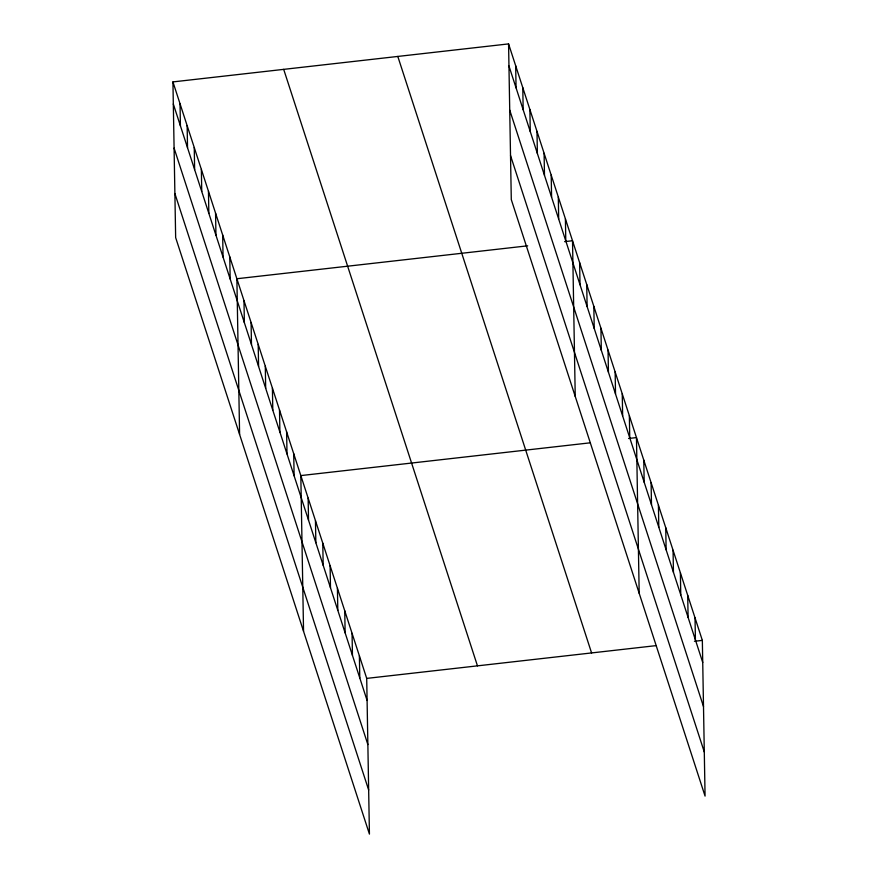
<?xml version="1.0" encoding="UTF-8"?>
<svg xmlns="http://www.w3.org/2000/svg" width="878" height="878" viewBox="0 0 878 878"><rect width="100%" height="100%" fill="white"/><g stroke="black" fill="none" stroke-linecap="round" stroke-linejoin="round"><path stroke-width="1.32" d="M172.933 81.906L366.708 678.398L369.429 834.1L175.655 237.609L172.933 81.906L508.571 43.9L702.345 640.391L705.067 796.094L511.292 199.602L508.571 43.9M527.689 245.818L236.884 278.743L239.595 434.456M564.609 241.637L572.522 240.737L575.233 396.45M590.312 442.808L300.825 475.591L303.547 631.293M628.549 438.484L636.462 437.584L639.184 593.287M366.708 678.398L656.195 645.615M694.443 641.28L702.345 640.391M508.955 65.993L702.74 662.484M509.723 110.09L703.508 706.581M510.513 155.516L704.299 752.007M397.811 56.444L591.585 652.936M283.693 69.362L477.467 665.853M173.317 103.999L367.103 700.49M174.085 148.097L367.871 744.577M174.876 193.522L368.661 790.013M695.025 617.86L695.42 639.952M687.704 595.317L688.1 617.421M680.384 572.785L680.768 594.889M673.064 550.254L673.448 572.346M665.743 527.722L666.128 549.815M658.423 505.19L658.807 527.283M651.103 482.648L651.487 504.751M643.783 460.116L644.167 482.22M629.361 415.711L629.745 437.815M622.25 393.838L622.645 415.942M615.149 371.965L615.533 394.068M608.048 350.102L608.432 372.195M600.936 328.229L601.32 350.322M593.835 306.356L594.219 328.449M586.723 284.483L587.119 306.587M579.623 262.61L580.007 284.713M565.41 218.874L565.794 240.967M558.309 197.001L558.693 219.094M551.197 175.128L551.593 197.221M544.097 153.255L544.481 175.359M536.996 131.382L537.38 153.485M529.884 109.509L530.268 131.612M522.783 87.646L523.167 109.739M515.671 65.773L516.066 87.866M359.387 655.855L359.782 677.959M352.067 633.323L352.451 655.427M344.747 610.792L345.131 632.884M337.426 588.26L337.81 610.353M330.106 565.728L330.49 587.821M322.786 543.186L323.17 565.289M315.465 520.654L315.85 542.758M308.145 498.122L308.529 520.215M293.724 453.717L294.108 475.81M286.612 431.844L287.007 453.937M279.511 409.971L279.895 432.075M272.41 388.098L272.795 410.202M265.299 366.236L265.683 388.328M258.198 344.363L258.582 366.455M251.086 322.489L251.481 344.582M243.985 300.616L244.369 322.72M229.773 256.87L230.157 278.974M222.672 235.008L223.056 257.1M215.56 213.134L215.955 235.227M208.459 191.261L208.843 213.354M201.358 169.388L201.742 191.492M194.247 147.515L194.631 169.619M187.146 125.642L187.53 147.745M180.034 103.78L180.418 125.872"/></g></svg>
